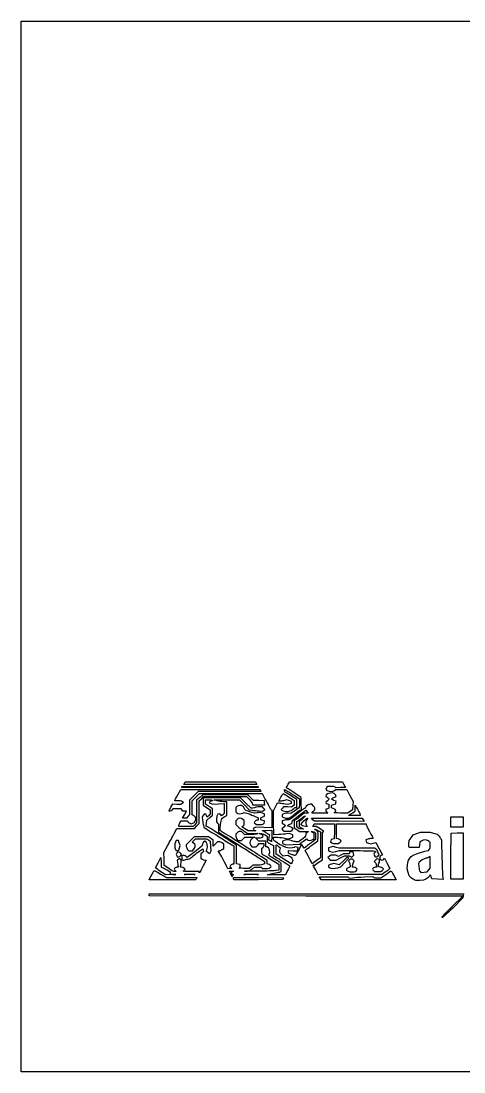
# Model space of a CAD drawing. Extents: x 13 to 404, y 38 to 269.
# Drawn here: x 275.9 to 306.8, y 38.2 to 111.6 of the extents above; entities that cross this region are included whole.
import ezdxf

# ---------------------------------------------------------------- set-up
doc = ezdxf.new("R2010")
doc.units = 0
doc.layers.add('Calque_1', color=7, linetype='CONTINUOUS')

msp = doc.modelspace()

# ---------------------------------------------------------------- linework, layer by layer
at = {"layer": 'Calque_1', "color": 5}
msp.add_lwpolyline([(349.68527, 38.18602), (275.92068, 38.18602), (275.92068, 111.57198), (349.68527, 111.57198), (362.59175, 74.879)], close=True, dxfattribs=at)
at = {"layer": 'Calque_1', "color": 1}
for points in [[(287.13775, 58.08386), (287.13775, 58.12806), (289.80229, 58.12806), (292.4667, 58.12806), (292.4667, 58.08386), (292.4667, 58.03966), (289.80229, 58.03966), (287.13775, 58.03966)], [(287.31692, 58.35037), (287.36462, 58.43867), (289.8153, 58.43867), (292.26582, 58.43867), (292.32202, 58.35037), (292.37862, 58.26217), (289.82417, 58.26217), (287.26971, 58.26217)], [(296.28586, 55.80104), (296.18776, 55.90686), (297.94991, 55.90686), (299.71184, 55.90686), (299.78374, 55.79638), (299.85584, 55.68578), (298.11956, 55.69078), (296.38323, 55.69578)], [(305.90094, 55.64082), (305.90094, 55.99618), (306.32635, 55.99618), (306.75188, 55.99618), (306.75188, 55.64082), (306.75188, 55.2855), (306.32635, 55.2855), (305.90094, 55.2855)], [(305.91021, 53.25289), (305.92191, 54.8631), (306.33598, 54.8757), (306.75027, 54.8883), (306.75027, 53.26524), (306.75027, 51.64232), (306.32435, 51.64232), (305.89829, 51.64232)], [(287.36962, 51.98582)], [(291.5585, 51.9861)]]:
    msp.add_lwpolyline(points, close=True, dxfattribs=at)
for points in [[(294.55581, 58.27329), (294.66921, 58.43907), (296.50091, 58.43907), (298.33278, 58.43907), (298.44607, 58.25034), (298.55947, 58.06148), (298.21738, 58.04878), (297.87542, 58.03598), (297.82862, 58.08218)], [(297.5556, 58.12698), (297.32952, 58.1261), (297.25242, 58.0674)], [(286.60267, 54.82829), (286.79426, 55.1947), (287.40541, 55.1947), (288.01667, 55.1947), (288.18244, 55.36315), (288.34832, 55.5316), (288.34832, 56.32478), (288.34832, 57.11793), (288.50269, 57.26685), (288.65715, 57.4157), (290.15011, 57.4157), (291.6429, 57.4157), (291.85388, 57.20319)], [(286.85313, 57.53107), (287.06305, 57.90503), (289.82629, 57.90503), (292.58934, 57.90503), (292.61434, 57.83873), (292.63954, 57.77263), (290.45653, 57.77263), (288.2738, 57.77263), (287.97267, 57.47169), (287.67165, 57.17075), (287.67078, 56.66101), (287.66992, 56.15135), (287.5613, 56.02984), (287.45269, 55.90833), (287.31588, 55.90833), (287.179, 55.90833), (287.31807, 56.15265), (287.32074, 56.15171)], [(292.06496, 56.91445), (292.06496, 56.83885), (292.49322, 56.83885), (292.9215, 56.83885), (292.9075, 56.98333), (292.8937, 57.12768), (292.50955, 57.14018), (292.12545, 57.15268), (291.92918, 57.35111), (291.73304, 57.5494), (290.16283, 57.5494), (288.59255, 57.5494), (288.38095, 57.35655), (288.1692, 57.16376), (288.1692, 56.37066), (288.1692, 55.57754), (288.04929, 55.45297), (287.92914, 55.3283), (287.42264, 55.3283), (286.91603, 55.3283), (286.91603, 55.3783)], [(287.94544, 56.10306), (287.85464, 56.13176), (287.85464, 56.62992), (287.85464, 57.12807), (288.1133, 57.38209), (288.37208, 57.63606), (290.55507, 57.63606), (292.73785, 57.63606), (292.78325, 57.53666)], [(292.09852, 56.61081), (291.96178, 56.61081), (291.60015, 56.96613), (291.23857, 57.32148), (289.92596, 57.32148), (288.61352, 57.32148), (288.61374, 57.06611), (288.61394, 56.8107), (288.85977, 56.65518), (289.10559, 56.49977), (289.1058, 56.36139), (289.10602, 56.22303), (289.01022, 56.10151), (288.91422, 55.98), (288.85242, 56.0955)], [(294.02342, 57.10173), (293.89686, 57.10173), (294.04452, 57.36827)], [(294.69731, 57.32206), (294.97717, 57.1441), (294.97717, 56.9784), (294.97717, 56.81266), (294.87695, 56.74886), (294.77674, 56.68506), (294.50692, 56.69746), (294.23723, 56.70986), (294.15273, 56.61696), (294.06883, 56.52406), (294.11603, 56.47746)], [(295.08348, 56.65966), (295.15778, 56.65966), (295.15778, 56.94082), (295.15778, 57.222), (294.79198, 57.45593)], [(295.03427, 57.46024), (295.33655, 57.26918), (295.33655, 56.9422)], [(295.37269, 56.46948), (295.47513, 56.49508), (295.46273, 56.92167), (295.45013, 57.34826), (295.04712, 57.62662)], [(297.75881, 57.62534), (297.64763, 57.68344), (297.47788, 57.66364)], [(297.73924, 57.3464), (297.89942, 57.4124), (297.88572, 57.4895)], [(297.78275, 57.83953), (297.86905, 57.90443), (298.25706, 57.90532), (298.64497, 57.90618), (298.86362, 57.49524), (299.08219, 57.08436), (299.06579, 56.78806), (299.04919, 56.49174), (298.8748, 56.37776), (298.70021, 56.26377), (298.19541, 56.26877)], [(286.37371, 56.66622), (286.50604, 56.90632), (286.78784, 56.89282), (287.06966, 56.87932), (287.15816, 56.94742), (287.24666, 57.01552), (287.17996, 57.06002)], [(287.32074, 56.15171), (287.45981, 56.39601), (287.33768, 56.39601), (287.21556, 56.39601), (287.15786, 56.47321), (287.09996, 56.55051), (286.80161, 56.55051), (286.5032, 56.55051), (286.4455, 56.47321)], [(288.93734, 56.79372), (288.79193, 56.88002), (288.79193, 57.0361), (288.79193, 57.19225), (289.03814, 57.19225)], [(288.87301, 55.33876), (288.82941, 55.35296), (288.85971, 55.5614), (288.89061, 55.76983), (289.0872, 55.94957), (289.28379, 56.12931), (289.28379, 56.34426), (289.28379, 56.55923), (289.18369, 56.63273)], [(289.0718, 57.02675), (289.0544, 56.97195), (289.17567, 56.92635), (289.29693, 56.88075), (289.69403, 56.91025), (290.09106, 56.93975), (290.09106, 56.58493), (290.09106, 56.23011), (289.99836, 56.14641), (289.90606, 56.06261), (289.84846, 56.13951)], [(289.59755, 57.12275), (289.39602, 57.18525), (290.2754, 57.18725), (291.15482, 57.18925), (291.49936, 56.83806), (291.84389, 56.48691), (292.05298, 56.45901)], [(289.8748, 55.70051), (289.9282, 55.89732), (290.09785, 56.00057), (290.26752, 56.10382), (290.26839, 56.58133), (290.26925, 57.05887), (290.0341, 57.05955)], [(290.98082, 56.71756), (290.90022, 56.64456), (290.90022, 56.49914), (290.90022, 56.35371), (290.96942, 56.28431)], [(292.50828, 56.41011), (292.75458, 56.38911), (292.83998, 56.45521), (292.92538, 56.52131), (292.84468, 56.61021), (292.76418, 56.69911), (292.52748, 56.69911)], [(293.89249, 54.76448), (293.54729, 54.74158), (293.53469, 55.58526), (293.52199, 56.4289), (293.67166, 56.69904), (293.82115, 56.96913), (293.92709, 56.96913)], [(294.25378, 56.92243), (294.47485, 56.87573), (294.62549, 56.91433), (294.77632, 56.95293), (294.77632, 57.01613), (294.77632, 57.07933), (294.61151, 57.13253), (294.44672, 57.18563), (294.29829, 57.14373)], [(296.30369, 56.77452), (296.19391, 56.88244), (296.08039, 56.88244)], [(297.28935, 56.89985), (297.40111, 56.87225), (297.40111, 56.7428), (297.40111, 56.61322), (297.28935, 56.57122), (297.17758, 56.52932), (297.17758, 56.44192)], [(297.68992, 56.59306), (297.58026, 56.62026), (297.58026, 56.72363), (297.58026, 56.827), (297.72564, 56.868), (297.87113, 56.909), (297.88513, 57.003), (297.89773, 57.0971), (297.73834, 57.1539)], [(299.09794, 56.30961), (299.22805, 56.40121), (299.22892, 56.60917), (299.22978, 56.81714), (299.30458, 56.67859)], [(287.68429, 55.55607), (287.78556, 55.51907), (287.90448, 55.55987), (288.0234, 55.60067), (288.0746, 55.72231), (288.1263, 55.84382), (288.0819, 55.95862)], [(288.6338, 56.1005), (288.5626, 55.99107), (288.5855, 55.77894)], [(289.55516, 55.85049), (289.55516, 55.65623), (289.62076, 55.57053), (289.68636, 55.48463), (289.68724, 55.21242), (289.6881, 54.94019), (290.13687, 54.65716)], [(290.98578, 55.81698), (290.89738, 55.72868), (290.89738, 55.59393), (290.89738, 55.45918), (291.02514, 55.33915)], [(292.2086, 55.06189), (292.30881, 55.02199), (292.03864, 55.01999), (291.76848, 55.01799), (291.54173, 55.16296), (291.31499, 55.30788), (291.40399, 55.37658), (291.49289, 55.44528), (291.49289, 55.59342), (291.49289, 55.74158), (291.39127, 55.82298)], [(291.39478, 56.26061), (291.48108, 56.30651), (291.67114, 56.25801)], [(292.91374, 55.64347), (292.91374, 55.73137), (292.77958, 55.75787), (292.64523, 55.78437), (292.64523, 55.86187), (292.64523, 55.93937), (292.77958, 55.99407), (292.91374, 56.04897), (292.91374, 56.12847), (292.91374, 56.20797), (292.75869, 56.25857), (292.60332, 56.30917), (292.40366, 56.27967), (292.20394, 56.25017), (292.03264, 56.30197)], [(292.16232, 56.06755), (292.46357, 55.92587), (292.46443, 55.85177), (292.46529, 55.77767), (292.36929, 55.76367)], [(293.36578, 56.50218), (293.40828, 56.47648), (293.40828, 55.85072), (293.40828, 55.22499), (292.84951, 55.25559), (292.2908, 55.28629), (292.2016, 55.23869)], [(294.25162, 56.22049), (294.12875, 56.17369), (294.12875, 56.08299), (294.12875, 55.99239), (294.24331, 55.94919)], [(295.01011, 56.42067), (294.75021, 56.22699), (294.56253, 56.24709)], [(294.67402, 55.48629), (294.81954, 55.52849), (294.83334, 55.63897), (294.84754, 55.74945), (295.25006, 56.06039)], [(295.05553, 55.79243), (294.97453, 55.76673), (294.97453, 55.50344), (294.97453, 55.24025), (295.16045, 55.10672), (295.34628, 54.97313), (295.663, 54.97313), (295.97971, 54.97313), (295.88051, 54.90443), (295.78161, 54.83583), (295.78161, 54.73583)], [(295.25426, 55.22658), (295.15346, 55.29578), (295.15346, 55.48155), (295.15346, 55.66726), (295.43266, 55.8648)], [(295.56493, 55.8698), (295.33267, 55.64289), (295.33267, 55.48508), (295.33267, 55.32719), (295.47826, 55.23959), (295.62379, 55.15209), (295.48947, 55.15309)], [(295.71591, 56.41461), (295.77911, 56.45761), (295.87081, 56.35931), (295.96251, 56.26091), (295.82177, 56.26091), (295.68091, 56.26091), (295.49526, 56.11693)], [(295.87115, 55.90684), (295.93055, 55.90684), (295.85815, 55.82614)], [(297.25458, 56.3089), (297.33178, 56.2639), (296.76301, 56.26304), (296.19391, 56.26218), (296.30369, 56.37068)], [(299.58241, 56.13035), (299.58241, 56.08445), (299.17384, 56.08445), (298.76549, 56.08445), (298.82563, 56.15171)], [(287.00823, 55.57815), (287.10023, 55.7278), (287.31562, 55.7278), (287.53127, 55.7278), (287.55647, 55.6606)], [(288.6401, 55.42334), (288.6696, 55.27984), (289.04495, 55.03467)], [(289.8811, 54.99647), (289.8215, 55.05447), (289.8215, 55.27908)], [(292.22381, 55.66967), (292.17441, 55.58977), (292.26071, 55.52597), (292.34701, 55.46227), (292.54281, 55.46227)], [(292.82546, 55.50797), (292.82784, 55.50912)], [(293.0369, 55.05687), (293.40629, 55.06187), (293.40629, 54.66202)], [(294.23041, 55.25644), (294.10767, 55.15834), (294.18667, 55.07804), (294.26517, 54.99784), (294.50828, 54.99784), (294.75138, 54.99784), (294.83018, 55.07784), (294.90878, 55.15784), (294.80285, 55.24334)], [(294.31049, 55.77239), (294.13034, 55.72459), (294.13034, 55.63709), (294.13034, 55.54939), (294.24211, 55.49909)], [(295.25425, 55.22459), (295.25426, 55.22658)], [(295.54991, 55.37765), (295.54538, 55.37792)], [(295.83135, 55.41588), (295.87795, 55.33038), (295.75319, 55.33125)], [(296.62563, 55.05536), (296.80824, 54.95223), (296.80738, 54.04158), (296.80651, 53.13097), (296.51578, 52.92086), (296.22517, 52.71074), (296.18647, 52.81212), (296.18634, 52.81273)], [(296.31167, 52.64429), (296.36507, 52.61169), (296.65301, 52.80411), (296.94089, 52.99665), (296.94175, 53.96008), (296.94261, 54.92363), (296.99081, 54.95293), (297.03851, 54.98223), (296.77801, 55.15406), (296.51728, 55.32591), (296.39251, 55.32679), (296.2675, 55.32765), (296.3157, 55.41595), (296.3633, 55.50425), (297.07954, 55.50425), (297.79583, 55.50425), (297.78333, 54.98427), (297.77073, 54.46433), (297.65943, 54.43833), (297.54813, 54.41233), (297.53253, 54.32863), (297.51703, 54.24513), (297.59663, 54.18703)], [(298.03852, 54.45673), (297.92862, 54.48393), (297.92862, 54.99395), (297.92862, 55.50386), (298.95853, 55.50386), (299.98856, 55.50386), (299.98856, 55.46026)], [(286.97385, 53.83566), (287.01465, 54.00709), (286.96195, 54.17987), (286.90925, 54.35265), (286.82135, 54.35265), (286.73345, 54.35265), (286.68955, 54.23925)], [(289.74495, 54.25661), (289.63377, 54.25661), (289.48161, 54.10555), (289.32943, 53.95454), (289.32943, 54.16643), (289.32943, 54.37803), (289.15903, 54.49458), (288.98873, 54.61113), (288.49743, 54.61113), (288.00627, 54.61113), (287.7274, 54.32931), (287.44854, 54.04745), (287.44854, 53.93848)], [(288.07104, 53.97025), (288.07104, 54.07151), (287.96125, 54.15691), (287.85147, 54.24241), (287.97471, 54.35923), (288.09794, 54.47606), (288.47615, 54.47576), (288.85434, 54.47544), (288.98863, 54.38824), (289.12285, 54.30134), (289.14455, 53.95607), (289.16625, 53.61085), (289.12135, 53.52255)], [(290.98797, 54.88624), (290.89947, 54.79794), (290.89947, 54.67518)], [(290.96807, 54.45304), (291.03677, 54.35464), (291.17068, 54.35464), (291.30447, 54.35464), (291.41624, 54.46524), (291.52789, 54.57572), (291.87293, 54.57372), (292.21791, 54.57172), (292.12341, 54.53342)], [(291.87358, 54.75758), (291.52858, 54.75358), (291.41693, 54.86406), (291.30516, 54.97454), (291.19153, 54.97454)], [(291.5243, 54.97557), (291.72578, 54.84248), (292.08402, 54.83748), (292.44228, 54.83248), (292.33051, 54.79728)], [(293.06638, 53.90508), (293.00188, 53.90508), (293.00188, 54.10489), (293.00188, 54.3048), (292.75793, 54.3048), (292.51405, 54.3048), (292.39339, 54.4154), (292.27287, 54.52589), (292.47242, 54.52589)], [(292.64164, 54.78609), (292.53127, 54.82959), (292.6604, 54.83159)], [(292.74688, 54.58109), (292.82038, 54.63629), (292.78638, 54.68939)], [(292.94023, 54.74259), (293.09108, 54.65039), (293.09108, 54.46102), (293.09108, 54.27158), (293.16848, 54.20378)], [(293.29692, 54.32374), (293.21552, 54.38324), (293.23952, 54.56873), (293.26382, 54.75412), (293.12222, 54.82482)], [(293.29759, 54.32181), (293.29692, 54.32374)], [(293.54266, 54.4709), (293.54266, 54.57158), (293.83637, 54.57158)], [(294.28431, 54.3538), (294.16974, 54.3108), (294.16974, 54.2201), (294.16974, 54.1296), (294.28162, 54.0876), (294.39351, 54.0457), (294.89702, 54.0732), (295.40061, 54.1007), (295.43211, 54.1531)], [(294.33207, 54.52138), (294.5343, 54.47118), (294.71011, 54.52318), (294.88617, 54.57518), (294.88617, 54.66288), (294.88617, 54.75048), (294.76343, 54.79688), (294.64068, 54.84318), (294.43898, 54.81538)], [(295.43886, 54.3633), (295.29763, 54.2644), (295.11924, 54.2644)], [(295.6463, 54.3314), (295.82918, 54.45697), (295.88158, 54.40557)], [(296.26382, 54.42307), (296.36312, 54.49177), (296.36312, 54.66436), (296.36312, 54.83701), (296.26382, 54.90561), (296.16512, 54.97431), (296.25432, 54.97431)], [(296.28032, 54.07369), (296.624, 54.32806), (296.6377, 54.63339)], [(296.39873, 54.92131), (296.45323, 54.86831), (296.45323, 54.64094), (296.45323, 54.41347), (296.34449, 54.32057)], [(297.86515, 54.12883), (298.05329, 54.12883), (298.15724, 54.21223), (298.26189, 54.29563), (298.20509, 54.36243)], [(300.10908, 54.44346), (299.9827, 54.39436), (299.9967, 54.29646), (300.0107, 54.19846), (300.16142, 54.15616), (300.31199, 54.11386), (300.48677, 54.15986), (300.6615, 54.20586), (300.89743, 53.77882), (301.1331, 53.35173), (301.0436, 53.30633)], [(302.97487, 54.14944), (303.00417, 54.34912), (303.13615, 54.54689), (303.26813, 54.74464), (303.52287, 54.83974), (303.77759, 54.93494), (304.11527, 54.9358), (304.45294, 54.93666), (304.69943, 54.86596), (304.94594, 54.79526), (305.03814, 54.69446)], [(305.19281, 54.48211), (305.25491, 54.37151), (305.28251, 53.10554)], [(286.22089, 52.38909), (285.9073, 52.59847), (285.8947, 53.05672), (285.8821, 53.51494), (286.14656, 53.98842)], [(286.69455, 53.72571), (286.74285, 53.63761), (286.83895, 53.65131), (286.93365, 53.66491), (286.97465, 53.83639), (286.97385, 53.83566)], [(287.53854, 53.73169), (287.62874, 53.63489), (287.75816, 53.63489), (287.88774, 53.63489), (287.97934, 53.75132)], [(288.38999, 53.62208), (288.59779, 53.76232), (288.62089, 53.67182), (288.64399, 53.58142), (288.55859, 53.49612), (288.47299, 53.41082), (288.47299, 53.26219), (288.47299, 53.1136), (288.55409, 53.0406)], [(288.95382, 53.509), (288.84345, 53.61085), (288.87905, 53.69915)], [(289.91806, 53.2038), (289.68045, 53.63687), (289.76805, 53.63687)], [(289.95839, 53.71817), (290.06047, 53.79957), (290.06047, 53.94673), (290.06047, 54.09381), (289.95839, 54.17521)], [(291.13448, 52.42882), (291.21158, 52.44892), (291.21158, 52.55719), (291.21158, 52.66546), (291.07731, 52.69196), (290.94301, 52.71846), (290.94301, 53.37321), (290.94301, 54.02805), (290.57362, 54.26582)], [(290.69557, 54.00669), (290.76367, 53.98069), (290.76367, 53.34447), (290.76367, 52.70818), (290.66847, 52.69418)], [(291.9521, 54.0099), (292.0208, 53.9116), (292.17699, 53.9116), (292.3333, 53.9116), (292.43667, 54.02208), (292.54027, 54.13257), (292.70313, 54.13257), (292.86581, 54.13257), (292.86581, 54.02885)], [(292.77541, 53.84242), (292.68481, 53.76062), (292.69731, 53.58077), (292.70981, 53.40098), (292.84895, 53.33458)], [(293.39229, 54.06251), (293.53777, 53.98981), (293.53777, 53.64447), (293.53777, 53.29921), (293.72015, 53.19094)], [(294.24654, 53.04937), (293.7205, 53.38609), (293.7205, 53.71391)], [(293.883, 53.94234), (294.01936, 53.84294), (293.98426, 53.75464)], [(294.71681, 53.40662), (294.57138, 53.47342), (294.57138, 53.56112), (294.57138, 53.64872), (294.896, 53.63342), (295.22067, 53.61802), (295.23457, 53.73805), (295.24837, 53.85809), (295.13069, 53.88739), (295.01313, 53.91649), (294.96203, 53.86659)], [(295.53526, 54.02065), (295.48966, 54.09505), (295.28978, 53.70946)], [(295.82953, 53.93942), (295.67626, 53.80985), (295.62776, 53.87755)], [(295.94208, 53.28276), (295.73684, 53.65078), (295.83624, 53.73488)], [(300.68397, 53.74697), (300.57407, 53.81827), (299.34155, 53.81827), (298.10924, 53.81827), (297.90976, 53.87087), (297.71037, 53.92347), (297.53958, 53.88197), (297.36905, 53.84047), (297.36905, 53.73372), (297.36905, 53.62685), (297.50197, 53.58325), (297.63483, 53.53965), (297.88519, 53.59075), (298.1359, 53.64185), (299.34214, 53.64117)], [(300.60669, 53.60407), (300.66549, 53.56767), (300.59699, 53.51097)], [(303.82899, 54.29399), (303.74869, 54.23529), (303.72419, 54.04808), (303.69989, 53.86081), (303.35023, 53.86081), (303.00057, 53.86081), (302.97387, 53.90511)], [(304.08349, 53.59805), (304.3405, 53.65495), (304.4048, 53.74545)], [(304.4691, 54.02329), (304.4691, 54.21009), (304.3999, 54.27929)], [(285.39625, 52.36043), (285.29031, 52.43403), (285.48544, 52.79817), (285.68095, 53.16228), (285.69335, 52.83016), (285.70605, 52.49796), (285.8272, 52.44376)], [(286.92204, 53.54318), (286.82994, 53.55688), (286.78044, 53.46588), (286.73104, 53.37488), (286.78044, 53.28378), (286.82994, 53.19278), (286.92204, 53.20648)], [(287.03709, 53.03423), (286.95999, 53.08393), (286.88289, 53.03423)], [(287.06455, 53.29768), (287.11365, 53.37498), (287.06455, 53.45218)], [(287.06455, 53.29748), (287.06455, 53.29768)], [(287.19801, 53.30487), (287.13141, 53.27937), (287.13141, 53.14332), (287.13141, 53.00726), (287.20291, 52.97966)], [(288.04134, 53.56238), (287.5204, 53.17417), (287.4495, 53.22577)], [(288.73434, 52.9677), (288.83144, 52.9677), (288.60204, 52.5346)], [(292.5429, 53.11763), (292.91233, 52.87788), (292.91233, 52.80268), (292.91233, 52.72738), (292.76353, 52.67428)], [(293.2256, 52.67896), (293.09137, 52.72856), (293.09137, 52.84539), (293.09137, 52.96333), (292.69949, 53.21225)], [(293.28651, 53.25607), (293.17486, 53.33927), (293.22256, 53.38657)], [(293.44207, 52.97909), (293.8959, 52.69038), (293.89622, 52.4852), (293.89657, 52.28), (293.72859, 52.2502)], [(294.05656, 53.39212), (294.17124, 53.27849), (294.34992, 53.30659), (294.52841, 53.33469), (294.65091, 53.26319)], [(294.83001, 53.06475), (294.88721, 52.93822), (294.82751, 52.82703), (294.76801, 52.71585), (294.24654, 53.04937)], [(294.9537, 53.32011), (294.95211, 53.32102)], [(297.71812, 53.32986), (297.54973, 53.32899), (297.43913, 53.24509), (297.32865, 53.16099), (297.41175, 53.06919), (297.49525, 52.97729), (297.70087, 52.97816), (297.90667, 52.97902), (298.19522, 53.13216)], [(298.05243, 52.45314), (298.21971, 52.50764), (298.5078, 52.80866), (298.79608, 53.10978), (298.74238, 53.16268), (298.68808, 53.21558), (298.40556, 52.93771), (298.12279, 52.65983), (297.93582, 52.70123), (297.74859, 52.74263), (297.58523, 52.70643)], [(298.91361, 53.23243), (299.00111, 53.17823), (299.07311, 53.25093), (299.14591, 53.32363), (299.11761, 53.43784), (299.08981, 53.55206), (298.97781, 53.55206), (298.86569, 53.55206), (298.84069, 53.48576), (298.81569, 53.41966), (298.61396, 53.41966), (298.41221, 53.41966), (298.2359, 53.32176), (298.05985, 53.22386), (297.97355, 53.27726)], [(298.19522, 53.13216), (298.48418, 53.28663), (298.65484, 53.28663)], [(298.82403, 52.99122), (298.76443, 52.92142), (298.81793, 52.83722)], [(299.10214, 52.81352), (299.15404, 52.92482), (299.09684, 52.99222)], [(300.92958, 52.91277), (300.92958, 53.01147), (300.83578, 53.04117), (300.74248, 53.07077), (300.65138, 52.97917), (300.55968, 52.88757), (300.63348, 52.80547)], [(300.85668, 53.29754), (300.90618, 53.37474), (300.85018, 53.46264)], [(300.85609, 53.29798), (300.85668, 53.29754)], [(301.2329, 53.0429), (301.2722, 53.111), (301.45995, 52.75181), (301.64749, 52.39247), (301.52462, 52.28537)], [(304.36305, 52.29081), (304.46677, 52.41864), (304.46698, 52.82695), (304.46716, 53.23513), (304.34442, 53.17173)], [(286.13729, 52.27086), (286.32595, 52.15318), (286.32684, 52.07838), (286.3277, 52.00358), (286.51817, 51.98658), (286.70843, 51.96968), (286.35023, 51.96568), (285.9921, 51.96168), (285.74578, 52.12489), (285.7483, 52.12308)], [(286.67317, 52.24444), (286.74237, 52.17494), (286.63818, 52.17694)], [(286.85479, 52.65161), (286.88149, 52.48502), (286.79699, 52.48502)], [(287.12389, 52.48502), (287.03859, 52.48502), (287.06529, 52.65161)], [(287.33692, 52.29852), (287.36472, 52.37202), (287.28792, 52.42852)], [(288.34553, 52.12432), (288.34553, 52.17592), (287.75209, 52.18092)], [(288.33661, 52.11634), (288.34553, 52.12432)], [(290.52296, 52.60018), (290.47356, 52.52038), (290.55246, 52.46178), (290.63096, 52.40318), (290.49343, 52.38338), (290.35586, 52.36358), (290.25596, 52.56708)], [(290.55014, 52.01808), (290.45304, 52.21991), (290.59798, 52.21491), (290.74303, 52.20991), (290.66623, 52.18981)], [(291.13224, 52.43061), (291.13448, 52.42882)], [(292.35579, 52.62118), (292.09664, 52.62118), (291.96366, 52.5107), (291.83071, 52.40021), (291.44237, 52.40521)], [(292.07702, 52.39638), (292.22791, 52.48858), (292.44869, 52.48858), (292.66961, 52.48858), (292.72341, 52.43588), (292.77711, 52.38318), (293.00167, 52.38518)], [(294.51273, 52.25056), (294.36629, 51.9517), (293.73924, 51.9537), (293.11228, 51.9557), (293.26919, 51.9955), (293.27146, 52.0018)], [(293.99896, 52.1572), (294.07666, 52.1798), (294.07666, 52.46226), (294.07666, 52.74479), (293.96781, 52.82519)], [(301.22958, 52.07526), (301.11151, 51.97492), (298.88301, 51.96592), (296.65477, 51.95692), (296.45528, 52.31408)], [(298.05162, 52.45223), (298.05243, 52.45314)], [(298.87153, 52.62956), (298.87153, 52.50706), (298.7371, 52.44836)], [(299.13604, 52.48448), (299.05044, 52.48448), (299.05044, 52.59275)], [(299.1272, 52.16737), (299.2768, 52.18467), (299.3207, 52.26487), (299.31794, 52.26578)], [(299.31794, 52.26578), (299.36184, 52.34608), (299.29264, 52.41528)], [(300.50957, 52.24524), (300.57877, 52.17584), (300.79445, 52.17584), (301.01024, 52.17584), (301.11029, 52.25778)], [(300.70768, 52.60402), (300.70768, 52.48584), (300.62838, 52.48584)], [(301.00618, 52.47648), (300.86278, 52.51288), (300.84868, 52.61485)], [(301.11029, 52.25778), (301.21179, 52.33888), (301.18119, 52.38948)], [(303.1016, 51.77393), (302.98634, 51.88103), (302.91624, 52.1243), (302.84614, 52.36761), (302.87334, 52.62717)], [(303.70292, 52.8347), (303.65122, 52.7401), (303.67072, 52.50493)], [(303.75112, 52.19559), (303.81342, 52.12209), (304.03629, 52.14319), (304.25946, 52.16429), (304.36201, 52.29208), (304.36305, 52.29081)], [(286.49117, 51.59631), (284.85899, 51.59631), (284.91198, 51.72051)], [(285.65364, 52.00916), (286.06862, 51.75901), (287.12139, 51.76401), (288.17447, 51.76901), (288.14887, 51.70121)], [(290.64943, 51.99046), (290.71083, 51.97626), (290.68303, 51.89686), (290.65543, 51.81756), (290.55014, 52.01808)], [(292.50192, 51.76551), (294.2538, 51.75381), (294.2118, 51.68751), (294.1698, 51.62121), (292.47243, 51.60731), (290.77488, 51.59351), (290.74623, 51.66871)], [(296.79087, 51.70931), (296.71907, 51.81979), (297.71865, 51.81979), (298.71824, 51.81979), (298.76764, 51.77119), (298.81734, 51.72249), (299.05676, 51.75229)], [(301.92913, 51.90936), (302.09041, 51.59843), (299.47819, 51.59843), (296.86617, 51.59843), (296.79087, 51.70931)], [(299.87354, 51.80359), (300.45091, 51.82509), (300.49821, 51.77839)], [(300.77807, 51.73169), (301.01053, 51.73169), (301.22801, 51.88774)], [(304.16096, 51.65497), (303.99936, 51.57797), (303.7308, 51.56557), (303.46206, 51.55317), (303.33809, 51.61061)], [(305.34461, 51.73783), (305.37701, 51.63656), (304.97939, 51.64926), (304.58195, 51.66196), (304.53875, 51.80636)], [(305.99655, 49.74478), (306.7279, 50.46483), (295.79026, 50.47383), (284.85258, 50.48283), (284.85258, 50.54903), (284.85258, 50.61513), (295.8229, 50.61513), (306.79311, 50.61513), (306.76581, 50.47575), (306.73781, 50.33634), (306.02911, 49.63469)], [(305.29316, 48.97623), (305.29214, 48.98149)]]:
    msp.add_lwpolyline(points, dxfattribs=at)
for points in [[(294.54341, 57.957), (294.41456, 58.023), (294.41663, 58.06912), (294.55581, 58.27329)], [(297.25242, 58.0674), (297.20892, 58.035), (297.17552, 57.9794), (297.17552, 57.94266)], [(297.82862, 58.08218), (297.80352, 58.10768), (297.68002, 58.12778), (297.5556, 58.12698)], [(286.64308, 57.12852), (286.64308, 57.14412), (286.73628, 57.32535), (286.85313, 57.53107)], [(292.78325, 57.53666), (292.80705, 57.48216), (292.88825, 57.33682), (292.96073, 57.2146)], [(294.04452, 57.36827), (294.12482, 57.51486), (294.20346, 57.63471), (294.21761, 57.63471)], [(294.21761, 57.63471), (294.23121, 57.63471), (294.28211, 57.60441), (294.33008, 57.56761)], [(294.36658, 57.71255), (294.31278, 57.73265), (294.27888, 57.90344), (294.32668, 57.90344)], [(294.32668, 57.90344), (294.33838, 57.90344), (294.43355, 57.84694), (294.53936, 57.77736)], [(294.33008, 57.56761), (294.37788, 57.53061), (294.54338, 57.41998), (294.69731, 57.32206)], [(294.79198, 57.45593), (294.59078, 57.58461), (294.39946, 57.70008), (294.36658, 57.71255)], [(294.53936, 57.77736), (294.6453, 57.70856), (294.86804, 57.56534), (295.03427, 57.46024)], [(295.04712, 57.62662), (294.82545, 57.77964), (294.59886, 57.92841), (294.54341, 57.957)], [(297.47788, 57.66364), (297.1836, 57.62924), (297.07662, 57.45723), (297.28935, 57.36109)], [(297.17552, 57.94266), (297.17552, 57.79209), (297.61932, 57.71639), (297.78275, 57.83953)], [(297.28935, 57.36109), (297.35145, 57.33349), (297.40111, 57.28459), (297.40111, 57.25247)], [(297.40111, 57.25247), (297.40111, 57.22037), (297.35021, 57.16187), (297.28935, 57.12126)], [(297.57901, 57.2456), (297.57901, 57.2647), (297.64971, 57.31), (297.73924, 57.3464)], [(297.73834, 57.1539), (297.65154, 57.185), (297.57901, 57.2263), (297.57901, 57.2456)], [(297.88572, 57.4895), (297.87872, 57.5318), (297.82062, 57.59275), (297.75881, 57.62534)], [(286.24134, 56.41101), (286.24134, 56.41801), (286.30144, 56.53362), (286.37371, 56.66622)], [(286.76583, 57.10952), (286.69863, 57.10452), (286.64308, 57.11152), (286.64308, 57.12852)], [(287.17996, 57.06002), (287.10936, 57.10742), (286.96393, 57.12492), (286.76583, 57.10952)], [(289.18369, 56.63273), (289.12769, 56.67323), (289.01742, 56.74543), (288.93734, 56.79372)], [(289.03814, 57.19225), (289.27756, 57.19225), (289.38273, 57.12435), (289.18718, 57.09575)], [(289.18718, 57.09575), (289.13348, 57.08875), (289.08171, 57.05675), (289.0718, 57.02675)], [(290.0341, 57.05955), (289.90482, 57.05992), (289.70836, 57.08825), (289.59755, 57.12275)], [(291.37779, 56.75596), (291.28559, 56.81456), (291.06571, 56.79316), (290.98082, 56.71756)], [(291.47719, 56.60008), (291.45249, 56.66688), (291.40759, 56.73755), (291.37779, 56.75596)], [(291.60334, 56.45257), (291.55964, 56.46627), (291.50384, 56.53217), (291.47719, 56.60008)], [(291.85388, 57.20319), (291.96962, 57.08687), (292.06496, 56.95637), (292.06496, 56.91445)], [(292.26311, 56.65491), (292.24921, 56.63061), (292.17501, 56.61081), (292.09852, 56.61081)], [(292.52748, 56.69911), (292.39723, 56.69911), (292.27829, 56.67931), (292.26311, 56.65491)], [(292.96073, 57.2146), (293.03193, 57.0931), (293.14486, 56.88801), (293.20828, 56.76015)], [(293.20828, 56.76015), (293.27188, 56.63244), (293.34265, 56.51624), (293.36578, 56.50218)], [(293.92709, 56.96913), (293.98549, 56.96913), (294.13216, 56.94813), (294.25378, 56.92243)], [(294.29829, 57.14373), (294.21789, 57.12063), (294.09291, 57.10173), (294.02342, 57.10173)], [(294.6144, 56.39706), (294.6955, 56.41426), (294.81859, 56.48016), (294.88565, 56.54427)], [(294.88565, 56.54427), (294.95225, 56.60767), (295.04173, 56.65966), (295.08348, 56.65966)], [(295.30385, 56.61479), (295.28565, 56.61452), (295.15333, 56.52789), (295.01011, 56.42067)], [(295.61965, 56.52708), (295.42103, 56.3949), (295.3951, 56.37518), (295.04797, 56.09364)], [(295.33655, 56.9422), (295.33655, 56.76235), (295.32235, 56.61504), (295.30385, 56.61479)], [(295.7871, 56.67143), (295.78692, 56.65323), (295.7131, 56.58873), (295.61965, 56.52708)], [(296.08039, 56.88244), (295.97469, 56.88244), (295.78773, 56.74791), (295.7871, 56.67143)], [(296.41336, 56.5726), (296.41336, 56.6235), (296.36366, 56.71455), (296.30369, 56.77452)], [(296.30369, 56.37068), (296.36459, 56.43028), (296.41336, 56.52149), (296.41336, 56.5726)], [(297.28935, 57.12126), (297.22725, 57.08146), (297.17758, 57.02176), (297.17758, 56.98785)], [(297.17758, 56.98785), (297.17758, 56.95475), (297.22808, 56.91505), (297.28935, 56.89985)], [(297.76532, 56.29337), (297.94601, 56.34047), (297.89488, 56.54183), (297.68992, 56.59306)], [(299.30458, 56.67859), (299.34708, 56.60299), (299.42585, 56.45828), (299.48173, 56.35832)], [(286.4455, 56.47321), (286.3975, 56.40881), (286.24134, 56.36098), (286.24134, 56.41101)], [(288.0819, 55.95862), (288.0586, 56.02172), (287.9973, 56.08714), (287.94544, 56.10306)], [(288.5855, 55.77894), (288.598, 55.66285), (288.6229, 55.50223), (288.6401, 55.42334)], [(288.85242, 56.0955), (288.77732, 56.24034), (288.72616, 56.24176), (288.6338, 56.1005)], [(289.84846, 56.13951), (289.70979, 56.32762), (289.55516, 56.17481), (289.55516, 55.85049)], [(290.96942, 56.28431), (291.04872, 56.20511), (291.2666, 56.19311), (291.39478, 56.26061)], [(291.39127, 55.82298), (291.25826, 55.92915), (291.09772, 55.92646), (290.98578, 55.81698)], [(291.7718, 56.39067), (291.7227, 56.41087), (291.64636, 56.43887), (291.60334, 56.45257)], [(291.67114, 56.25801), (291.77603, 56.23141), (291.99677, 56.14601), (292.16232, 56.06755)], [(292.03264, 56.30197), (291.93954, 56.33037), (291.82114, 56.37037), (291.7718, 56.39067)], [(292.05298, 56.45901), (292.16754, 56.44361), (292.37283, 56.42141), (292.50828, 56.41011)], [(294.11603, 56.47746), (294.18823, 56.40476), (294.45027, 56.36266), (294.6144, 56.39706)], [(294.24331, 55.94919), (294.38809, 55.89499), (294.60414, 55.89379), (294.70234, 55.94819)], [(294.56253, 56.24709), (294.45881, 56.25609), (294.31918, 56.24622), (294.25162, 56.22049)], [(294.53361, 55.79409), (294.51071, 55.80849), (294.40945, 55.79809), (294.31049, 55.77239)], [(295.04797, 56.09364), (294.73541, 55.84007), (294.59345, 55.75737), (294.53361, 55.79409)], [(294.70234, 55.94819), (294.74434, 55.97049), (294.88859, 56.09157), (295.024, 56.21663)], [(295.024, 56.21663), (295.15944, 56.34165), (295.31631, 56.45542), (295.37269, 56.46948)], [(295.22352, 55.89533), (295.17622, 55.85283), (295.10076, 55.80663), (295.05553, 55.79243)], [(295.49526, 56.11693), (295.39294, 56.03803), (295.27091, 55.93802), (295.22352, 55.89533)], [(295.25006, 56.06039), (295.47159, 56.23143), (295.68108, 56.39088), (295.71591, 56.41461)], [(295.43266, 55.8648), (295.81345, 56.13413), (295.83601, 56.13514), (295.56493, 55.8698)], [(295.46808, 55.47965), (295.46808, 55.55665), (295.79806, 55.90684), (295.87115, 55.90684)], [(295.85815, 55.82614), (295.77495, 55.73444), (295.76225, 55.54373), (295.83135, 55.41588)], [(297.17758, 56.44192), (297.17758, 56.39412), (297.21218, 56.33435), (297.25458, 56.3089)], [(298.19541, 56.26877), (297.91792, 56.27077), (297.72423, 56.28267), (297.76532, 56.29337)], [(298.82563, 56.15171), (298.85493, 56.18811), (298.89963, 56.21801), (298.92423, 56.21801)], [(298.92423, 56.21801), (298.94733, 56.21801), (299.02585, 56.25911), (299.09794, 56.30961)], [(299.48173, 56.35832), (299.53773, 56.25892), (299.58241, 56.15578), (299.58241, 56.13035)], [(286.91603, 55.3783), (286.91603, 55.4057), (286.95863, 55.49538), (287.00823, 55.57815)], [(287.55647, 55.6606), (287.57057, 55.6236), (287.62707, 55.5765), (287.68429, 55.55607)], [(290.57362, 54.26582), (289.62781, 54.87442), (288.91249, 55.32567), (288.87301, 55.33876)], [(289.8215, 55.27908), (289.8215, 55.40207), (289.8446, 55.59228), (289.8748, 55.70051)], [(291.02514, 55.33915), (291.09434, 55.27315), (291.19106, 55.19374), (291.23788, 55.16361)], [(291.23788, 55.16361), (291.28468, 55.13351), (291.41341, 55.04939), (291.5243, 54.97557)], [(292.2016, 55.23869), (292.08329, 55.17629), (292.08668, 55.11168), (292.2086, 55.06189)], [(292.36929, 55.76367), (292.31619, 55.75667), (292.25123, 55.71367), (292.22381, 55.66967)], [(292.54281, 55.46227), (292.65061, 55.46227), (292.77783, 55.48267), (292.82546, 55.50797)], [(292.75688, 55.03027), (292.70738, 55.04197), (292.83208, 55.05417), (293.0369, 55.05687)], [(292.82784, 55.50912), (292.87604, 55.53432), (292.91374, 55.59452), (292.91374, 55.64347)], [(294.24211, 55.49909), (294.3858, 55.43449), (294.38344, 55.37905), (294.23041, 55.25644)], [(294.61252, 55.32884), (294.47365, 55.32884), (294.51822, 55.44002), (294.67402, 55.48629)], [(294.80285, 55.24334), (294.74425, 55.29024), (294.6591, 55.32884), (294.61252, 55.32884)], [(295.48947, 55.15309), (295.41677, 55.15395), (295.30977, 55.18649), (295.25425, 55.22459)], [(295.54538, 55.37792), (295.50188, 55.40272), (295.46808, 55.44852), (295.46808, 55.47965)], [(295.75319, 55.33125), (295.68529, 55.33198), (295.59304, 55.35285), (295.54991, 55.37765)], [(296.50265, 55.05986), (296.44465, 55.08986), (296.40935, 55.12416), (296.42065, 55.13616)], [(296.42065, 55.13616), (296.43305, 55.14856), (296.52542, 55.11186), (296.62563, 55.05536)], [(296.6377, 54.63339), (296.6533, 54.97283), (296.6504, 54.9825), (296.50265, 55.05986)], [(299.98856, 55.46026), (299.98856, 55.43626), (300.09928, 55.21773), (300.23479, 54.97502)], [(286.14656, 53.98842), (286.29209, 54.24876), (286.49735, 54.6267), (286.60267, 54.82829)], [(289.04495, 55.03467), (289.25136, 54.89982), (289.43058, 54.78952), (289.44325, 54.78952)], [(289.44325, 54.78952), (289.45585, 54.78952), (289.72742, 54.61925), (290.04659, 54.41114)], [(290.11621, 54.84389), (290.02031, 54.89549), (289.91348, 54.96367), (289.8811, 54.99647)], [(290.04659, 54.41114), (290.36571, 54.20306), (290.6577, 54.02107), (290.69557, 54.00669)], [(290.69551, 54.48629), (290.47391, 54.63114), (290.21315, 54.79209), (290.11621, 54.84389)], [(290.13687, 54.65716), (290.38381, 54.50153), (290.77287, 54.25421), (291.00175, 54.10758)], [(291.63595, 53.88707), (291.34042, 54.07178), (290.91722, 54.34146), (290.69551, 54.48629)], [(290.89947, 54.67518), (290.89947, 54.60788), (290.93017, 54.50738), (290.96807, 54.45304)], [(291.19153, 54.97454), (291.12863, 54.97454), (291.03711, 54.93484), (290.98797, 54.88624)], [(292.33051, 54.79728), (292.26841, 54.77778), (292.06328, 54.75998), (291.87358, 54.75758)], [(292.12341, 54.53342), (292.0029, 54.48542), (291.8835, 54.31938), (291.8835, 54.19989)], [(292.47242, 54.52589), (292.58209, 54.52589), (292.70568, 54.55089), (292.74688, 54.58109)], [(292.78638, 54.68939), (292.76768, 54.71859), (292.70368, 54.76209), (292.64164, 54.78609)], [(292.6604, 54.83159), (292.7302, 54.83246), (292.85733, 54.79299), (292.94023, 54.74259)], [(292.91366, 54.95247), (292.87586, 54.98337), (292.80632, 55.01857), (292.75688, 55.03027)], [(293.12222, 54.82482), (293.04562, 54.86382), (292.95072, 54.92092), (292.91366, 54.95247)], [(293.39269, 54.26231), (293.38569, 54.26231), (293.34179, 54.28891), (293.29759, 54.32181)], [(293.40629, 54.66202), (293.40629, 54.4422), (293.40029, 54.26231), (293.39269, 54.26231)], [(293.62076, 54.30431), (293.57716, 54.34001), (293.54266, 54.41468), (293.54266, 54.4709)], [(293.83637, 54.57158), (293.99784, 54.57158), (294.22102, 54.54898), (294.33207, 54.52138)], [(294.43898, 54.81538), (294.32838, 54.79998), (294.08229, 54.77708), (293.89249, 54.76448)], [(294.81281, 54.3304), (294.66483, 54.4065), (294.44992, 54.4161), (294.28431, 54.3538)], [(295.11924, 54.2644), (295.02234, 54.2644), (294.88311, 54.2942), (294.81281, 54.3304)], [(295.43211, 54.1531), (295.44881, 54.1818), (295.54551, 54.26183), (295.6463, 54.3314)], [(295.78161, 54.73583), (295.78161, 54.6355), (295.70241, 54.54803), (295.43886, 54.3633)], [(295.88158, 54.40557), (295.95338, 54.33307), (296.1465, 54.34177), (296.26382, 54.42307)], [(296.34449, 54.32057), (296.28409, 54.26937), (296.17903, 54.19151), (296.1095, 54.148)], [(296.25432, 54.97431), (296.30432, 54.97431), (296.36877, 54.95041), (296.39873, 54.92131)], [(298.20509, 54.36243), (298.17499, 54.39933), (298.09904, 54.44193), (298.03852, 54.45673)], [(300.35851, 54.49056), (300.29131, 54.49144), (300.17856, 54.47046), (300.10908, 54.44346)], [(300.23479, 54.97502), (300.37025, 54.73232), (300.48114, 54.52354), (300.48114, 54.51116)], [(300.48114, 54.51116), (300.48114, 54.49876), (300.42524, 54.48956), (300.35851, 54.49056)], [(304.3999, 54.27929), (304.26084, 54.41719), (304.00784, 54.42371), (303.82899, 54.29399)], [(305.03814, 54.69446), (305.08974, 54.63906), (305.15879, 54.54322), (305.19281, 54.48211)], [(286.68955, 54.23925), (286.63125, 54.08902), (286.63355, 53.83643), (286.69455, 53.72571)], [(287.44854, 53.93848), (287.44854, 53.87868), (287.48994, 53.7851), (287.53854, 53.73169)], [(287.97934, 53.75132), (288.03044, 53.81542), (288.07104, 53.91424), (288.07104, 53.97025)], [(288.56247, 54.01157), (288.56247, 53.97847), (288.32799, 53.77586), (288.04134, 53.56238)], [(288.15984, 53.45673), (288.17234, 53.47043), (288.27534, 53.54443), (288.38999, 53.62208)], [(288.74158, 54.29885), (288.66888, 54.29885), (288.56247, 54.13042), (288.56247, 54.01157)], [(288.87905, 53.69915), (288.96925, 53.92895), (288.88505, 54.29885), (288.74158, 54.29885)], [(289.95839, 54.17521), (289.90199, 54.22001), (289.8064, 54.25661), (289.74495, 54.25661)], [(289.76805, 53.63687), (289.81685, 53.63687), (289.90226, 53.67347), (289.95839, 53.71817)], [(291.00175, 54.10758), (291.23041, 53.961), (291.58772, 53.7323), (291.79556, 53.59925)], [(292.24043, 53.50615), (292.20313, 53.53065), (291.93149, 53.70236), (291.63595, 53.88707)], [(291.79556, 53.59925), (292.00338, 53.4662), (292.33971, 53.24951), (292.5429, 53.11763)], [(291.8835, 54.19989), (291.8835, 54.14999), (291.9144, 54.06416), (291.9521, 54.0099)], [(292.86581, 54.02885), (292.86581, 53.97195), (292.82411, 53.88766), (292.77541, 53.84242)], [(293.22256, 53.38657), (293.34186, 53.50475), (293.22193, 53.90508), (293.06638, 53.90508)], [(293.16848, 54.20378), (293.21198, 54.16658), (293.31236, 54.10321), (293.39229, 54.06251)], [(294.31849, 53.90579), (294.25109, 53.90579), (293.77221, 54.17868), (293.62076, 54.30431)], [(293.7205, 53.71391), (293.7205, 53.89421), (293.7265, 54.04174), (293.7329, 54.04174)], [(293.7329, 54.04174), (293.7399, 54.04174), (293.8063, 53.99694), (293.883, 53.94234)], [(293.98426, 53.75464), (293.92206, 53.59757), (293.94036, 53.50881), (294.05656, 53.39212)], [(294.41469, 53.86159), (294.40049, 53.88589), (294.35519, 53.90579), (294.31849, 53.90579)], [(294.96203, 53.86659), (294.89923, 53.80509), (294.45263, 53.80039), (294.41469, 53.86159)], [(295.28978, 53.70946), (295.18, 53.49742), (295.07947, 53.31904), (295.06652, 53.31311)], [(295.62776, 53.87755), (295.60216, 53.91485), (295.55976, 53.97893), (295.53526, 54.02065)], [(296.1095, 54.148), (296.0409, 54.1047), (295.91381, 54.01068), (295.82953, 53.93942)], [(295.83624, 53.73488), (295.89164, 53.78108), (296.09108, 53.93382), (296.28032, 54.07369)], [(297.59663, 54.18703), (297.64113, 54.15493), (297.76189, 54.12883), (297.86515, 54.12883)], [(299.34214, 53.64117), (300.00571, 53.64081), (300.57481, 53.62407), (300.60669, 53.60407)], [(300.79398, 53.61311), (300.79398, 53.64691), (300.74428, 53.70701), (300.68397, 53.74697)], [(300.85018, 53.46264), (300.81988, 53.51084), (300.79398, 53.57838), (300.79398, 53.61311)], [(302.97387, 53.90511), (302.95967, 53.92941), (302.95967, 54.03952), (302.97487, 54.14944)], [(303.13266, 53.22538), (303.25295, 53.33575), (303.70846, 53.51478), (304.08349, 53.59805)], [(304.4048, 53.74545), (304.4396, 53.79525), (304.4691, 53.92052), (304.4691, 54.02329)], [(286.88289, 53.03423), (286.80519, 52.98443), (286.80339, 52.95913), (286.85479, 52.65161)], [(287.06455, 53.45218), (287.03845, 53.49468), (286.97455, 53.53568), (286.92204, 53.54318)], [(286.92204, 53.20648), (286.97314, 53.21248), (287.0373, 53.25498), (287.06455, 53.29748)], [(287.06529, 52.65161), (287.11709, 52.95857), (287.11489, 52.98396), (287.03709, 53.03423)], [(287.4495, 53.22577), (287.32773, 53.31247), (287.26802, 53.33147), (287.19801, 53.30487)], [(287.20291, 52.97966), (287.24361, 52.96446), (287.31316, 52.97466), (287.35909, 53.00326)], [(287.35909, 53.00326), (287.40469, 53.03136), (287.50117, 53.05436), (287.5733, 53.05436)], [(287.5733, 53.05436), (287.6441, 53.05436), (287.71118, 53.06996), (287.71946, 53.08896)], [(287.71946, 53.08896), (287.72646, 53.10816), (287.82505, 53.19256), (287.93582, 53.27775)], [(287.93582, 53.27775), (288.0463, 53.36195), (288.14743, 53.44288), (288.15984, 53.45673)], [(288.55409, 53.0406), (288.59909, 53.0005), (288.68038, 52.9677), (288.73434, 52.9677)], [(289.07025, 53.4207), (289.06925, 53.4147), (289.01405, 53.4531), (288.95382, 53.509)], [(289.12135, 53.52255), (289.09765, 53.47405), (289.07375, 53.42815), (289.07025, 53.4207)], [(290.25596, 52.56708), (290.20076, 52.6785), (290.04879, 52.96558), (289.91806, 53.2038)], [(292.69949, 53.21225), (292.48396, 53.34917), (292.2774, 53.48143), (292.24043, 53.50615)], [(292.84895, 53.33458), (292.92405, 53.29808), (293.19235, 53.13794), (293.44207, 52.97909)], [(293.62877, 53.03938), (293.50198, 53.11228), (293.34829, 53.21021), (293.28651, 53.25607)], [(293.96781, 52.82519), (293.90721, 52.86949), (293.75534, 52.96612), (293.62877, 53.03938)], [(293.72015, 53.19094), (293.82025, 53.13144), (293.92653, 53.06025), (293.95603, 53.03361)], [(293.95603, 53.03361), (293.98463, 53.00711), (294.05998, 52.95991), (294.12091, 52.92826)], [(294.12091, 52.92826), (294.30967, 52.83116), (294.65729, 52.60253), (294.65823, 52.57537)], [(294.65091, 53.26319), (294.71771, 53.22389), (294.79888, 53.13442), (294.83001, 53.06475)], [(294.95211, 53.32102), (294.90271, 53.32902), (294.79679, 53.36982), (294.71681, 53.40662)], [(295.06652, 53.31311), (295.05412, 53.30811), (295.00262, 53.31211), (294.9537, 53.32011)], [(296.18634, 52.81273), (296.16524, 52.86833), (296.055, 53.08029), (295.94208, 53.28276)], [(297.97355, 53.27726), (297.92595, 53.30656), (297.81088, 53.33036), (297.71812, 53.32986)], [(298.65484, 53.28663), (298.74744, 53.28663), (298.86529, 53.26223), (298.91361, 53.23243)], [(299.09684, 52.99222), (299.02484, 53.07962), (298.89867, 53.07852), (298.82403, 52.99122)], [(300.59699, 53.51097), (300.50889, 53.43817), (300.51009, 53.35641), (300.59799, 53.26588)], [(300.59799, 53.26588), (300.68449, 53.17988), (300.78885, 53.19288), (300.85609, 53.29798)], [(300.88108, 52.76544), (300.90708, 52.79174), (300.92958, 52.85774), (300.92958, 52.91277)], [(300.93813, 53.18208), (300.90573, 53.01146), (301.1501, 52.89582), (301.2329, 53.0429)], [(301.0436, 53.30633), (300.9937, 53.28133), (300.9467, 53.22593), (300.93813, 53.18208)], [(302.87334, 52.62717), (302.90264, 52.91537), (302.97484, 53.08082), (303.13266, 53.22538)], [(304.1635, 53.10803), (304.05419, 53.10751), (303.75392, 52.92953), (303.70292, 52.8347)], [(304.34442, 53.17173), (304.27722, 53.13693), (304.19545, 53.10813), (304.1635, 53.10803)], [(305.28251, 53.10554), (305.29841, 52.40925), (305.32641, 51.79373), (305.34461, 51.73783)], [(284.91198, 51.72051), (285.01148, 51.94166), (285.16422, 52.21377), (285.20169, 52.2368)], [(285.20169, 52.2368), (285.22139, 52.2492), (285.42508, 52.1471), (285.65364, 52.00916)], [(285.7483, 52.12308), (285.61275, 52.21258), (285.45442, 52.3196), (285.39625, 52.36043)], [(285.8272, 52.44376), (285.8935, 52.41386), (286.03355, 52.33643), (286.13729, 52.27086)], [(286.63818, 52.17694), (286.58028, 52.17781), (286.39319, 52.27354), (286.22089, 52.38909)], [(286.79699, 52.48502), (286.71239, 52.48502), (286.60397, 52.40782), (286.60397, 52.34606)], [(286.60397, 52.34606), (286.60397, 52.32846), (286.63477, 52.28276), (286.67317, 52.24444)], [(287.28792, 52.42852), (287.24462, 52.45942), (287.17148, 52.48502), (287.12389, 52.48502)], [(287.75209, 52.18092), (287.42576, 52.18292), (287.19226, 52.19472), (287.23332, 52.20542)], [(287.23332, 52.20542), (287.27502, 52.21442), (287.32002, 52.25812), (287.33692, 52.29852)], [(288.60204, 52.5346), (288.3533, 52.065), (288.33661, 52.03859), (288.33661, 52.11634)], [(290.66847, 52.69418), (290.61527, 52.68718), (290.55041, 52.64418), (290.52296, 52.60018)], [(290.66623, 52.18981), (290.57523, 52.16601), (290.56076, 52.01124), (290.64943, 51.99046)], [(291.44237, 52.40521), (291.22874, 52.40721), (291.08922, 52.41941), (291.13224, 52.43061)], [(292.37388, 52.2072), (291.72134, 52.2012), (291.35346, 52.2022), (291.55666, 52.2092)], [(291.55666, 52.2092), (291.75994, 52.2172), (291.92616, 52.2435), (291.92616, 52.2649)], [(291.92616, 52.2649), (291.92616, 52.2862), (291.99336, 52.345), (292.07702, 52.39638)], [(292.76353, 52.67428), (292.68293, 52.64508), (292.49835, 52.62118), (292.35579, 52.62118)], [(293.72859, 52.2502), (293.63749, 52.2339), (293.02663, 52.2146), (292.37388, 52.2072)], [(293.00167, 52.38518), (293.35091, 52.39018), (293.49421, 52.5784), (293.2256, 52.67896)], [(293.67444, 52.0881), (293.80982, 52.1138), (293.95596, 52.1448), (293.99896, 52.1572)], [(294.65823, 52.57537), (294.65879, 52.56147), (294.59333, 52.415), (294.51273, 52.25056)], [(296.45528, 52.31408), (296.34666, 52.51366), (296.28217, 52.66221), (296.31167, 52.64429)], [(297.58523, 52.70643), (297.41231, 52.66793), (297.33971, 52.59781), (297.37607, 52.50353)], [(297.37607, 52.50353), (297.41907, 52.39398), (297.78789, 52.36526), (298.05162, 52.45223)], [(298.7371, 52.44836), (298.43661, 52.31638), (298.7111, 52.11914), (299.1272, 52.16737)], [(298.81793, 52.83722), (298.84643, 52.79102), (298.87153, 52.69721), (298.87153, 52.62956)], [(299.05044, 52.59275), (299.05044, 52.65235), (299.07274, 52.75206), (299.10214, 52.81352)], [(299.29264, 52.41528), (299.25334, 52.45348), (299.18356, 52.48448), (299.13604, 52.48448)], [(300.62838, 52.48584), (300.54818, 52.48584), (300.44037, 52.40724), (300.44037, 52.34686)], [(300.44037, 52.34686), (300.44037, 52.32926), (300.47097, 52.28356), (300.50957, 52.24524)], [(300.63348, 52.80547), (300.67558, 52.76007), (300.70768, 52.66926), (300.70768, 52.60402)], [(300.84868, 52.61485), (300.84168, 52.67095), (300.85468, 52.73894), (300.88108, 52.76544)], [(301.18119, 52.38948), (301.16449, 52.41728), (301.08629, 52.45638), (301.00618, 52.47648)], [(301.22801, 51.88774), (301.52436, 52.10015), (301.70924, 52.21988), (301.74108, 52.22009)], [(301.37452, 52.17699), (301.36072, 52.1762), (301.29542, 52.13039), (301.22958, 52.07526)], [(301.52462, 52.28537), (301.45742, 52.22647), (301.38932, 52.17769), (301.37452, 52.17699)], [(301.74108, 52.22009), (301.75518, 52.22017), (301.83998, 52.08032), (301.92913, 51.90936)], [(303.67072, 52.50493), (303.68242, 52.37556), (303.71812, 52.23632), (303.75112, 52.19559)], [(288.12357, 51.61491), (288.12357, 51.60691), (287.38911, 51.59631), (286.49117, 51.59631)], [(287.69625, 51.97062), (287.35138, 51.97053), (287.20444, 51.97662), (287.36962, 51.98582)], [(287.36962, 51.98588), (287.53481, 51.99288), (287.81677, 51.99288), (287.99641, 51.98602)], [(287.99641, 51.98602), (288.1761, 51.97902), (288.04101, 51.97062), (287.69625, 51.97062)], [(288.14887, 51.70121), (288.13527, 51.66391), (288.12357, 51.62501), (288.12357, 51.61491)], [(290.74623, 51.66871), (290.73033, 51.71011), (290.72493, 51.75151), (290.73363, 51.76051)], [(290.73363, 51.76051), (290.74063, 51.76851), (291.53841, 51.76951), (292.50192, 51.76551)], [(291.97292, 51.9715), (291.5172, 51.9715), (291.33073, 51.9765), (291.5585, 51.9861)], [(291.5585, 51.9861), (291.7862, 51.9931), (292.1592, 51.9931), (292.3871, 51.9861)], [(292.3871, 51.9861), (292.61478, 51.9791), (292.4288, 51.9715), (291.97292, 51.9715)], [(293.27146, 52.0018), (293.35716, 52.0236), (293.53892, 52.0624), (293.67444, 52.0881)], [(299.05676, 51.75229), (299.18852, 51.76859), (299.55614, 51.79169), (299.87354, 51.80359)], [(300.49821, 51.77839), (300.52331, 51.75259), (300.65014, 51.73169), (300.77807, 51.73169)], [(303.33809, 51.61061), (303.27199, 51.64111), (303.16519, 51.71421), (303.1016, 51.77393)], [(304.38122, 51.84136), (304.34952, 51.78176), (304.24969, 51.69753), (304.16096, 51.65497)], [(304.53875, 51.80636), (304.48735, 51.97933), (304.46055, 51.9857), (304.38122, 51.84136)], [(305.29214, 48.98149), (305.27854, 49.00519), (305.59441, 49.34867), (305.99655, 49.74478)], [(306.02911, 49.63469), (305.63916, 49.2488), (305.3081, 48.95243), (305.29316, 48.97623)]]:
    msp.add_open_spline(points, degree=3, dxfattribs=at)

doc.saveas('drawing.dxf')
